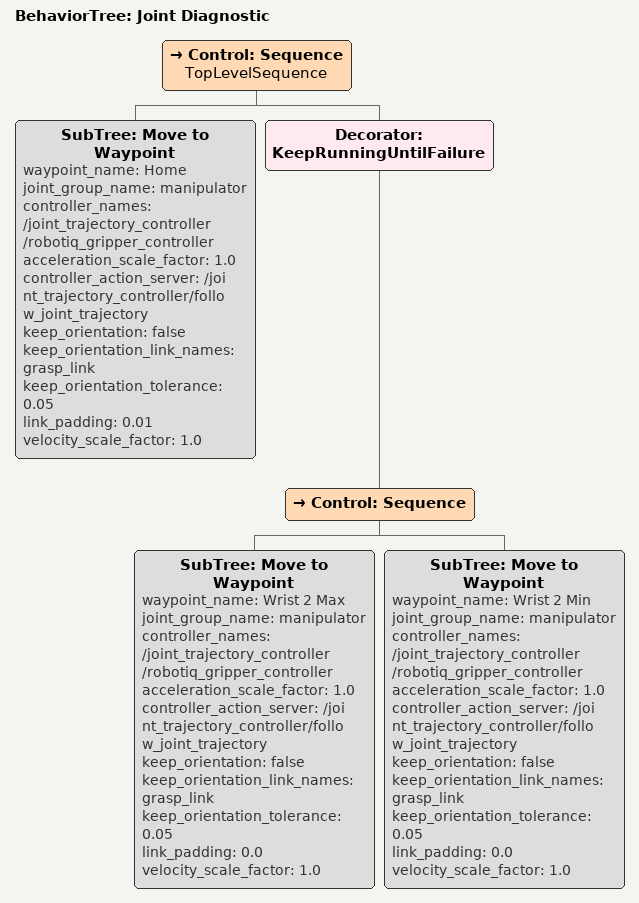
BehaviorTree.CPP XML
<?xml version='1.0' encoding='utf-8'?>
<root BTCPP_format="4" main_tree_to_execute="Joint Diagnostic">
  <BehaviorTree ID="Joint Diagnostic" _description="Example of cycling through the min and max limits of a single joint, for hardware testing">
    <Control ID="Sequence" name="TopLevelSequence">
      <!--Setup by moving home-->
      <SubTree ID="Move to Waypoint" waypoint_name="Home" joint_group_name="manipulator" controller_names="/joint_trajectory_controller /robotiq_gripper_controller" acceleration_scale_factor="1.0" controller_action_server="/joint_trajectory_controller/follow_joint_trajectory" keep_orientation="false" keep_orientation_link_names="grasp_link" keep_orientation_tolerance="0.05" link_padding="0.01" velocity_scale_factor="1.0"/>
      <Decorator ID="KeepRunningUntilFailure">
        <Control ID="Sequence">
          <SubTree ID="Move to Waypoint" waypoint_name="Wrist 2 Max" joint_group_name="manipulator" controller_names="/joint_trajectory_controller /robotiq_gripper_controller" acceleration_scale_factor="1.0" controller_action_server="/joint_trajectory_controller/follow_joint_trajectory" keep_orientation="false" keep_orientation_link_names="grasp_link" keep_orientation_tolerance="0.05" link_padding="0.0" velocity_scale_factor="1.0"/>
          <SubTree ID="Move to Waypoint" waypoint_name="Wrist 2 Min" joint_group_name="manipulator" controller_names="/joint_trajectory_controller /robotiq_gripper_controller" acceleration_scale_factor="1.0" controller_action_server="/joint_trajectory_controller/follow_joint_trajectory" keep_orientation="false" keep_orientation_link_names="grasp_link" keep_orientation_tolerance="0.05" link_padding="0.0" velocity_scale_factor="1.0"/>
        </Control>
      </Decorator>
    </Control>
  </BehaviorTree>
</root>
